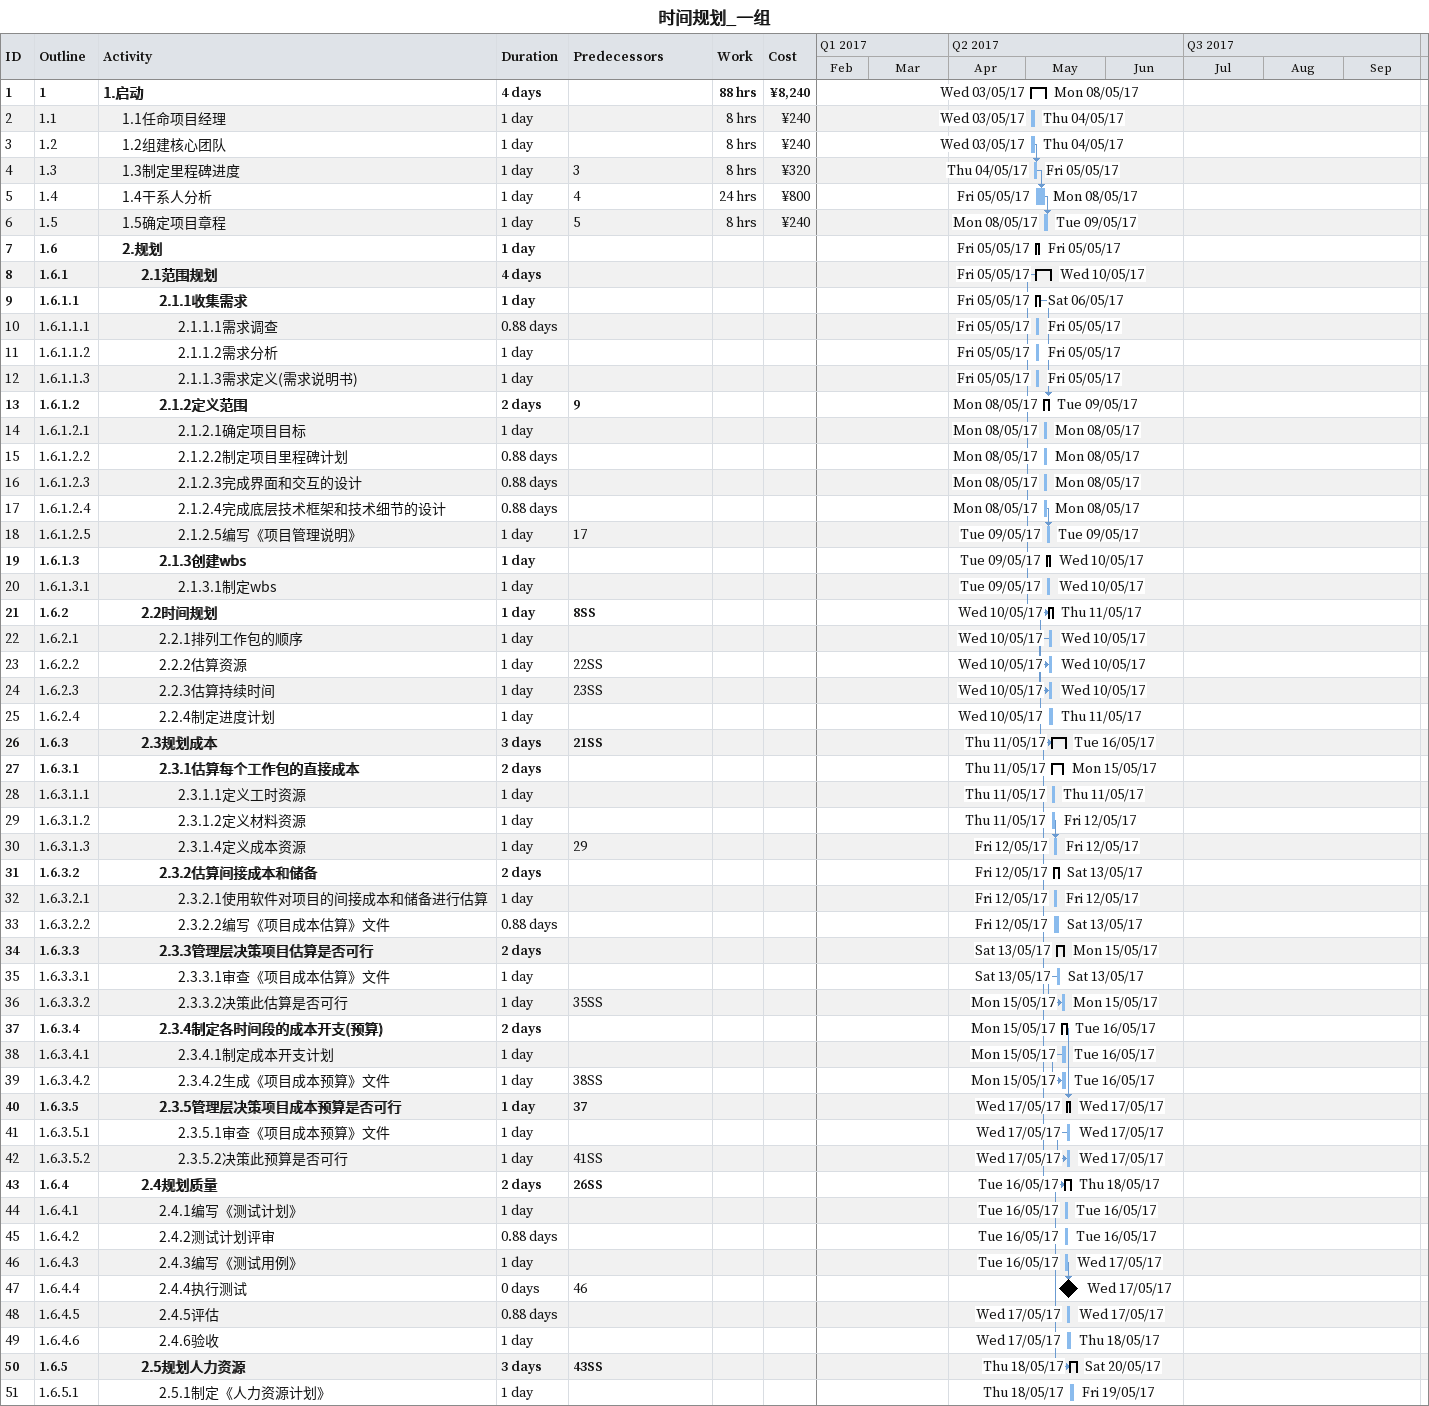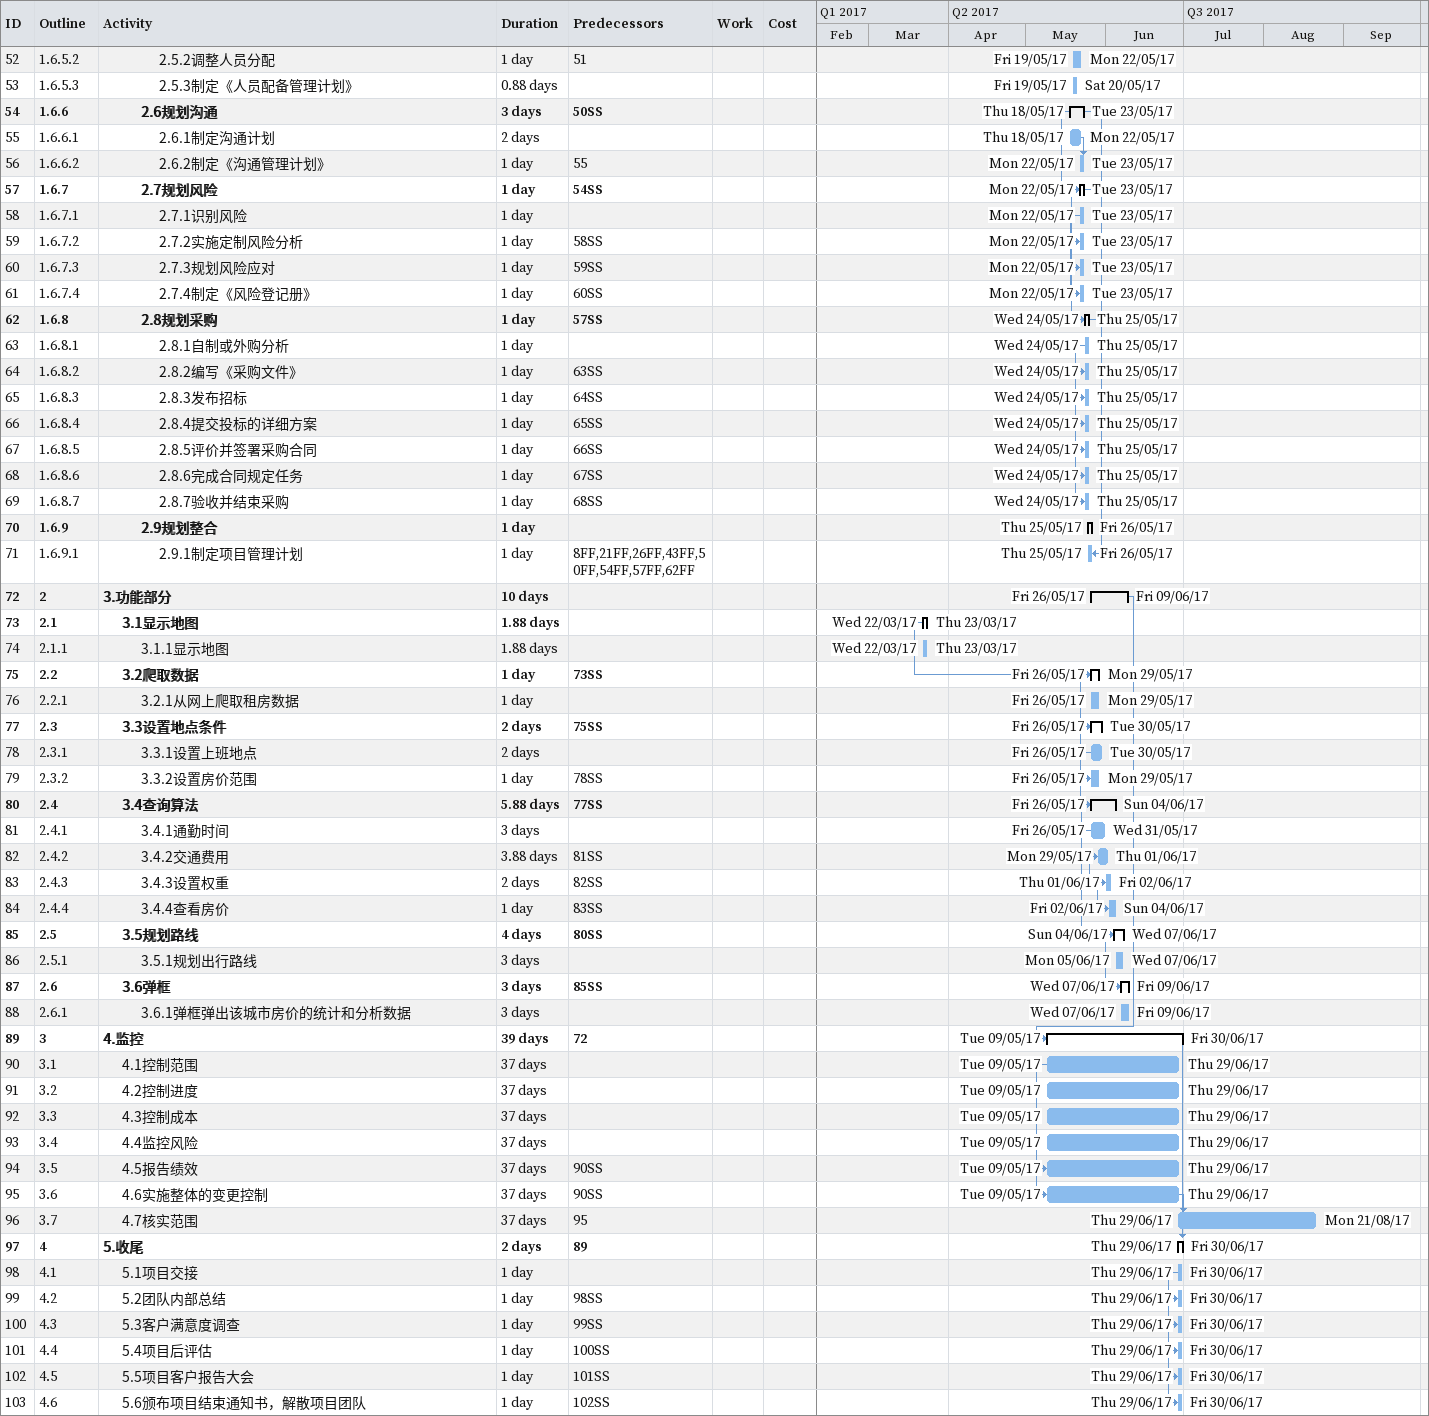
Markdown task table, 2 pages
时间规划_一组

| ID | WBS | Task | Duration | Start | Finish | Predecessors | Work (h) | Cost (¥) |
|---|---|---|---|---|---|---|---|---|
| 1 | 1 | **1.启动** | 4d | 2017-05-03 | 2017-05-08 |  | 88 | 8240 |
| 2 | 1.1 | 1.1任命项目经理 | 1d | 2017-05-03 | 2017-05-04 |  | 8 | 240 |
| 3 | 1.2 | 1.2组建核心团队 | 1d | 2017-05-03 | 2017-05-04 |  | 8 | 240 |
| 4 | 1.3 | 1.3制定里程碑进度 | 1d | 2017-05-04 | 2017-05-05 | 3 | 8 | 320 |
| 5 | 1.4 | 1.4干系人分析 | 1d | 2017-05-05 | 2017-05-08 | 4 | 24 | 800 |
| 6 | 1.5 | 1.5确定项目章程 | 1d | 2017-05-08 | 2017-05-09 | 5 | 8 | 240 |
| 7 | 1.6 | **2.规划** | 1d | 2017-05-05 | 2017-05-05 |  |  |  |
| 8 | 1.6.1 | **2.1范围规划** | 4d | 2017-05-05 | 2017-05-10 |  |  |  |
| 9 | 1.6.1.1 | **2.1.1收集需求** | 1d | 2017-05-05 | 2017-05-06 |  |  |  |
| 10 | 1.6.1.1.1 | 2.1.1.1需求调查 | 0.88d | 2017-05-05 | 2017-05-05 |  |  |  |
| 11 | 1.6.1.1.2 | 2.1.1.2需求分析 | 1d | 2017-05-05 | 2017-05-05 |  |  |  |
| 12 | 1.6.1.1.3 | 2.1.1.3需求定义(需求说明书) | 1d | 2017-05-05 | 2017-05-05 |  |  |  |
| 13 | 1.6.1.2 | **2.1.2定义范围** | 2d | 2017-05-08 | 2017-05-09 | 9 |  |  |
| 14 | 1.6.1.2.1 | 2.1.2.1确定项目目标 | 1d | 2017-05-08 | 2017-05-08 |  |  |  |
| 15 | 1.6.1.2.2 | 2.1.2.2制定项目里程碑计划 | 0.88d | 2017-05-08 | 2017-05-08 |  |  |  |
| 16 | 1.6.1.2.3 | 2.1.2.3完成界面和交互的设计 | 0.88d | 2017-05-08 | 2017-05-08 |  |  |  |
| 17 | 1.6.1.2.4 | 2.1.2.4完成底层技术框架和技术细节的设计 | 0.88d | 2017-05-08 | 2017-05-08 |  |  |  |
| 18 | 1.6.1.2.5 | 2.1.2.5编写《项目管理说明》 | 1d | 2017-05-09 | 2017-05-09 | 17 |  |  |
| 19 | 1.6.1.3 | **2.1.3创建wbs** | 1d | 2017-05-09 | 2017-05-10 |  |  |  |
| 20 | 1.6.1.3.1 | 2.1.3.1制定wbs | 1d | 2017-05-09 | 2017-05-10 |  |  |  |
| 21 | 1.6.2 | **2.2时间规划** | 1d | 2017-05-10 | 2017-05-11 | 8SS |  |  |
| 22 | 1.6.2.1 | 2.2.1排列工作包的顺序 | 1d | 2017-05-10 | 2017-05-10 |  |  |  |
| 23 | 1.6.2.2 | 2.2.2估算资源 | 1d | 2017-05-10 | 2017-05-10 | 22SS |  |  |
| 24 | 1.6.2.3 | 2.2.3估算持续时间 | 1d | 2017-05-10 | 2017-05-10 | 23SS |  |  |
| 25 | 1.6.2.4 | 2.2.4制定进度计划 | 1d | 2017-05-10 | 2017-05-11 |  |  |  |
| 26 | 1.6.3 | **2.3规划成本** | 3d | 2017-05-11 | 2017-05-16 | 21SS |  |  |
| 27 | 1.6.3.1 | **2.3.1估算每个工作包的直接成本** | 2d | 2017-05-11 | 2017-05-15 |  |  |  |
| 28 | 1.6.3.1.1 | 2.3.1.1定义工时资源 | 1d | 2017-05-11 | 2017-05-11 |  |  |  |
| 29 | 1.6.3.1.2 | 2.3.1.2定义材料资源 | 1d | 2017-05-11 | 2017-05-12 |  |  |  |
| 30 | 1.6.3.1.3 | 2.3.1.4定义成本资源 | 1d | 2017-05-12 | 2017-05-12 | 29 |  |  |
| 31 | 1.6.3.2 | **2.3.2估算间接成本和储备** | 2d | 2017-05-12 | 2017-05-13 |  |  |  |
| 32 | 1.6.3.2.1 | 2.3.2.1使用软件对项目的间接成本和储备进行估算 | 1d | 2017-05-12 | 2017-05-12 |  |  |  |
| 33 | 1.6.3.2.2 | 2.3.2.2编写《项目成本估算》文件 | 0.88d | 2017-05-12 | 2017-05-13 |  |  |  |
| 34 | 1.6.3.3 | **2.3.3管理层决策项目估算是否可行** | 2d | 2017-05-13 | 2017-05-15 |  |  |  |
| 35 | 1.6.3.3.1 | 2.3.3.1审查《项目成本估算》文件 | 1d | 2017-05-13 | 2017-05-13 |  |  |  |
| 36 | 1.6.3.3.2 | 2.3.3.2决策此估算是否可行 | 1d | 2017-05-15 | 2017-05-15 | 35SS |  |  |
| 37 | 1.6.3.4 | **2.3.4制定各时间段的成本开支(预算)** | 2d | 2017-05-15 | 2017-05-16 |  |  |  |
| 38 | 1.6.3.4.1 | 2.3.4.1制定成本开支计划 | 1d | 2017-05-15 | 2017-05-16 |  |  |  |
| 39 | 1.6.3.4.2 | 2.3.4.2生成《项目成本预算》文件 | 1d | 2017-05-15 | 2017-05-16 | 38SS |  |  |
| 40 | 1.6.3.5 | **2.3.5管理层决策项目成本预算是否可行** | 1d | 2017-05-17 | 2017-05-17 | 37 |  |  |
| 41 | 1.6.3.5.1 | 2.3.5.1审查《项目成本预算》文件 | 1d | 2017-05-17 | 2017-05-17 |  |  |  |
| 42 | 1.6.3.5.2 | 2.3.5.2决策此预算是否可行 | 1d | 2017-05-17 | 2017-05-17 | 41SS |  |  |
| 43 | 1.6.4 | **2.4规划质量** | 2d | 2017-05-16 | 2017-05-18 | 26SS |  |  |
| 44 | 1.6.4.1 | 2.4.1编写《测试计划》 | 1d | 2017-05-16 | 2017-05-16 |  |  |  |
| 45 | 1.6.4.2 | 2.4.2测试计划评审 | 0.88d | 2017-05-16 | 2017-05-16 |  |  |  |
| 46 | 1.6.4.3 | 2.4.3编写《测试用例》 | 1d | 2017-05-16 | 2017-05-17 |  |  |  |
| 47 | 1.6.4.4 | 2.4.4执行测试 | 0d | 2017-05-17 | 2017-05-17 | 46 |  |  |
| 48 | 1.6.4.5 | 2.4.5评估 | 0.88d | 2017-05-17 | 2017-05-17 |  |  |  |
| 49 | 1.6.4.6 | 2.4.6验收 | 1d | 2017-05-17 | 2017-05-18 |  |  |  |
| 50 | 1.6.5 | **2.5规划人力资源** | 3d | 2017-05-18 | 2017-05-20 | 43SS |  |  |
| 51 | 1.6.5.1 | 2.5.1制定《人力资源计划》 | 1d | 2017-05-18 | 2017-05-19 |  |  |  |
| 52 | 1.6.5.2 | 2.5.2调整人员分配 | 1d | 2017-05-19 | 2017-05-22 | 51 |  |  |
| 53 | 1.6.5.3 | 2.5.3制定《人员配备管理计划》 | 0.88d | 2017-05-19 | 2017-05-20 |  |  |  |
| 54 | 1.6.6 | **2.6规划沟通** | 3d | 2017-05-18 | 2017-05-23 | 50SS |  |  |
| 55 | 1.6.6.1 | 2.6.1制定沟通计划 | 2d | 2017-05-18 | 2017-05-22 |  |  |  |
| 56 | 1.6.6.2 | 2.6.2制定《沟通管理计划》 | 1d | 2017-05-22 | 2017-05-23 | 55 |  |  |
| 57 | 1.6.7 | **2.7规划风险** | 1d | 2017-05-22 | 2017-05-23 | 54SS |  |  |
| 58 | 1.6.7.1 | 2.7.1识别风险 | 1d | 2017-05-22 | 2017-05-23 |  |  |  |
| 59 | 1.6.7.2 | 2.7.2实施定制风险分析 | 1d | 2017-05-22 | 2017-05-23 | 58SS |  |  |
| 60 | 1.6.7.3 | 2.7.3规划风险应对 | 1d | 2017-05-22 | 2017-05-23 | 59SS |  |  |
| 61 | 1.6.7.4 | 2.7.4制定《风险登记册》 | 1d | 2017-05-22 | 2017-05-23 | 60SS |  |  |
| 62 | 1.6.8 | **2.8规划采购** | 1d | 2017-05-24 | 2017-05-25 | 57SS |  |  |
| 63 | 1.6.8.1 | 2.8.1自制或外购分析 | 1d | 2017-05-24 | 2017-05-25 |  |  |  |
| 64 | 1.6.8.2 | 2.8.2编写《采购文件》 | 1d | 2017-05-24 | 2017-05-25 | 63SS |  |  |
| 65 | 1.6.8.3 | 2.8.3发布招标 | 1d | 2017-05-24 | 2017-05-25 | 64SS |  |  |
| 66 | 1.6.8.4 | 2.8.4提交投标的详细方案 | 1d | 2017-05-24 | 2017-05-25 | 65SS |  |  |
| 67 | 1.6.8.5 | 2.8.5评价并签署采购合同 | 1d | 2017-05-24 | 2017-05-25 | 66SS |  |  |
| 68 | 1.6.8.6 | 2.8.6完成合同规定任务 | 1d | 2017-05-24 | 2017-05-25 | 67SS |  |  |
| 69 | 1.6.8.7 | 2.8.7验收并结束采购 | 1d | 2017-05-24 | 2017-05-25 | 68SS |  |  |
| 70 | 1.6.9 | **2.9规划整合** | 1d | 2017-05-25 | 2017-05-26 |  |  |  |
| 71 | 1.6.9.1 | 2.9.1制定项目管理计划 | 1d | 2017-05-25 | 2017-05-26 | 8FF, 21FF, 26FF, 43FF, 50FF, 54FF, 57FF, 62FF |  |  |
| 72 | 2 | **3.功能部分** | 10d | 2017-05-26 | 2017-06-09 |  |  |  |
| 73 | 2.1 | **3.1显示地图** | 1.88d | 2017-03-22 | 2017-03-23 |  |  |  |
| 74 | 2.1.1 | 3.1.1显示地图 | 1.88d | 2017-03-22 | 2017-03-23 |  |  |  |
| 75 | 2.2 | **3.2爬取数据** | 1d | 2017-05-26 | 2017-05-29 | 73SS |  |  |
| 76 | 2.2.1 | 3.2.1从网上爬取租房数据 | 1d | 2017-05-26 | 2017-05-29 |  |  |  |
| 77 | 2.3 | **3.3设置地点条件** | 2d | 2017-05-26 | 2017-05-30 | 75SS |  |  |
| 78 | 2.3.1 | 3.3.1设置上班地点 | 2d | 2017-05-26 | 2017-05-30 |  |  |  |
| 79 | 2.3.2 | 3.3.2设置房价范围 | 1d | 2017-05-26 | 2017-05-29 | 78SS |  |  |
| 80 | 2.4 | **3.4查询算法** | 5.88d | 2017-05-26 | 2017-06-04 | 77SS |  |  |
| 81 | 2.4.1 | 3.4.1通勤时间 | 3d | 2017-05-26 | 2017-05-31 |  |  |  |
| 82 | 2.4.2 | 3.4.2交通费用 | 3.88d | 2017-05-29 | 2017-06-01 | 81SS |  |  |
| 83 | 2.4.3 | 3.4.3设置权重 | 2d | 2017-06-01 | 2017-06-02 | 82SS |  |  |
| 84 | 2.4.4 | 3.4.4查看房价 | 1d | 2017-06-02 | 2017-06-04 | 83SS |  |  |
| 85 | 2.5 | **3.5规划路线** | 4d | 2017-06-04 | 2017-06-07 | 80SS |  |  |
| 86 | 2.5.1 | 3.5.1规划出行路线 | 3d | 2017-06-05 | 2017-06-07 |  |  |  |
| 87 | 2.6 | **3.6弹框** | 3d | 2017-06-07 | 2017-06-09 | 85SS |  |  |
| 88 | 2.6.1 | 3.6.1弹框弹出该城市房价的统计和分析数据 | 3d | 2017-06-07 | 2017-06-09 |  |  |  |
| 89 | 3 | **4.监控** | 39d | 2017-05-09 | 2017-06-30 | 72 |  |  |
| 90 | 3.1 | 4.1控制范围 | 37d | 2017-05-09 | 2017-06-29 |  |  |  |
| 91 | 3.2 | 4.2控制进度 | 37d | 2017-05-09 | 2017-06-29 |  |  |  |
| 92 | 3.3 | 4.3控制成本 | 37d | 2017-05-09 | 2017-06-29 |  |  |  |
| 93 | 3.4 | 4.4监控风险 | 37d | 2017-05-09 | 2017-06-29 |  |  |  |
| 94 | 3.5 | 4.5报告绩效 | 37d | 2017-05-09 | 2017-06-29 | 90SS |  |  |
| 95 | 3.6 | 4.6实施整体的变更控制 | 37d | 2017-05-09 | 2017-06-29 | 90SS |  |  |
| 96 | 3.7 | 4.7核实范围 | 37d | 2017-06-29 | 2017-08-21 | 95 |  |  |
| 97 | 4 | **5.收尾** | 2d | 2017-06-29 | 2017-06-30 | 89 |  |  |
| 98 | 4.1 | 5.1项目交接 | 1d | 2017-06-29 | 2017-06-30 |  |  |  |
| 99 | 4.2 | 5.2团队内部总结 | 1d | 2017-06-29 | 2017-06-30 | 98SS |  |  |
| 100 | 4.3 | 5.3客户满意度调查 | 1d | 2017-06-29 | 2017-06-30 | 99SS |  |  |
| 101 | 4.4 | 5.4项目后评估 | 1d | 2017-06-29 | 2017-06-30 | 100SS |  |  |
| 102 | 4.5 | 5.5项目客户报告大会 | 1d | 2017-06-29 | 2017-06-30 | 101SS |  |  |
| 103 | 4.6 | 5.6颁布项目结束通知书，解散项目团队 | 1d | 2017-06-29 | 2017-06-30 | 102SS |  |  |
